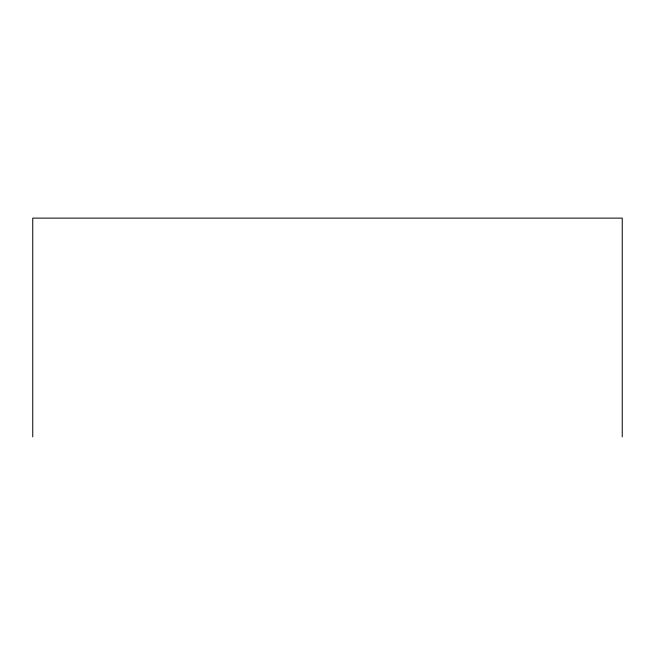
<?xml version="1.0" encoding="UTF-8"?>
<svg xmlns="http://www.w3.org/2000/svg" width="655" height="655" viewBox="0 0 655 655"><rect width="100%" height="100%" fill="white"/><g stroke="black" fill="none" stroke-linecap="round" stroke-linejoin="round"><path stroke-width="0.98" d="M622.25 436.877L622.25 218.123L32.75 218.123L32.75 436.877"/></g></svg>
